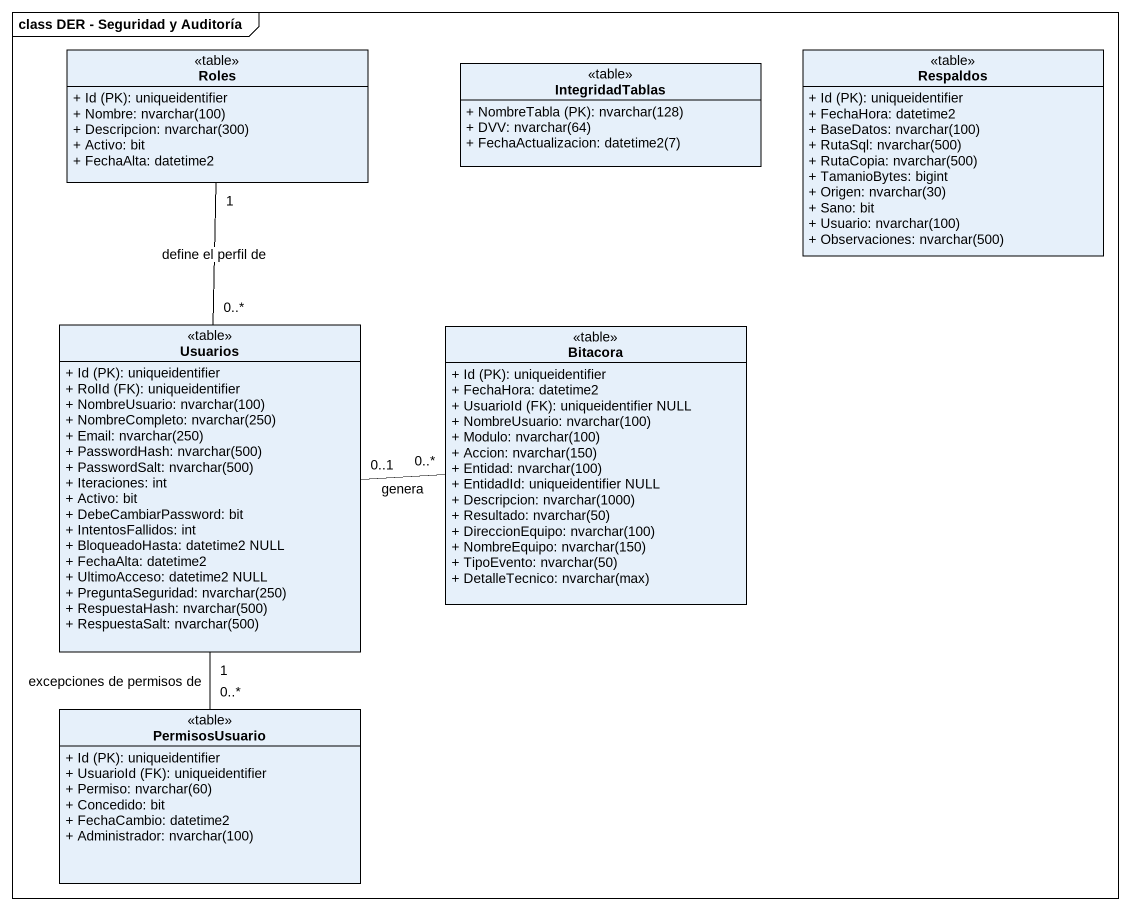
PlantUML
@startuml
mainframe class DER - Seguridad y Auditoría
hide circle
hide empty members
skinparam classAttributeIconSize 0
class Roles <<table>> {
  {field} + Id (PK): uniqueidentifier
  {field} + Nombre: nvarchar(100)
  {field} + Descripcion: nvarchar(300)
  + Activo: bit
  + FechaAlta: datetime2
}
class Respaldos <<table>> {
  {field} + Id (PK): uniqueidentifier
  + FechaHora: datetime2
  {field} + BaseDatos: nvarchar(100)
  {field} + RutaSql: nvarchar(500)
  {field} + RutaCopia: nvarchar(500)
  + TamanioBytes: bigint
  {field} + Origen: nvarchar(30)
  + Sano: bit
  {field} + Usuario: nvarchar(100)
  {field} + Observaciones: nvarchar(500)
}
class IntegridadTablas <<table>> {
  {field} + NombreTabla (PK): nvarchar(128)
  {field} + DVV: nvarchar(64)
  {field} + FechaActualizacion: datetime2(7)
}
class Usuarios <<table>> {
  {field} + Id (PK): uniqueidentifier
  {field} + RolId (FK): uniqueidentifier
  {field} + NombreUsuario: nvarchar(100)
  {field} + NombreCompleto: nvarchar(250)
  {field} + Email: nvarchar(250)
  {field} + PasswordHash: nvarchar(500)
  {field} + PasswordSalt: nvarchar(500)
  + Iteraciones: int
  + Activo: bit
  + DebeCambiarPassword: bit
  + IntentosFallidos: int
  + BloqueadoHasta: datetime2 NULL
  + FechaAlta: datetime2
  + UltimoAcceso: datetime2 NULL
  {field} + PreguntaSeguridad: nvarchar(250)
  {field} + RespuestaHash: nvarchar(500)
  {field} + RespuestaSalt: nvarchar(500)
}
class Bitacora <<table>> {
  {field} + Id (PK): uniqueidentifier
  + FechaHora: datetime2
  {field} + UsuarioId (FK): uniqueidentifier NULL
  {field} + NombreUsuario: nvarchar(100)
  {field} + Modulo: nvarchar(100)
  {field} + Accion: nvarchar(150)
  {field} + Entidad: nvarchar(100)
  + EntidadId: uniqueidentifier NULL
  {field} + Descripcion: nvarchar(1000)
  {field} + Resultado: nvarchar(50)
  {field} + DireccionEquipo: nvarchar(100)
  {field} + NombreEquipo: nvarchar(150)
  {field} + TipoEvento: nvarchar(50)
  {field} + DetalleTecnico: nvarchar(max)
}
class PermisosUsuario <<table>> {
  {field} + Id (PK): uniqueidentifier
  {field} + UsuarioId (FK): uniqueidentifier
  {field} + Permiso: nvarchar(60)
  + Concedido: bit
  + FechaCambio: datetime2
  {field} + Administrador: nvarchar(100)
}
Usuarios "0..*" -up- "1" Roles : define el perfil de
Bitacora "0..*" -left- "0..1" Usuarios : genera
PermisosUsuario "0..*" -up- "1" Usuarios : excepciones de permisos de
@enduml
